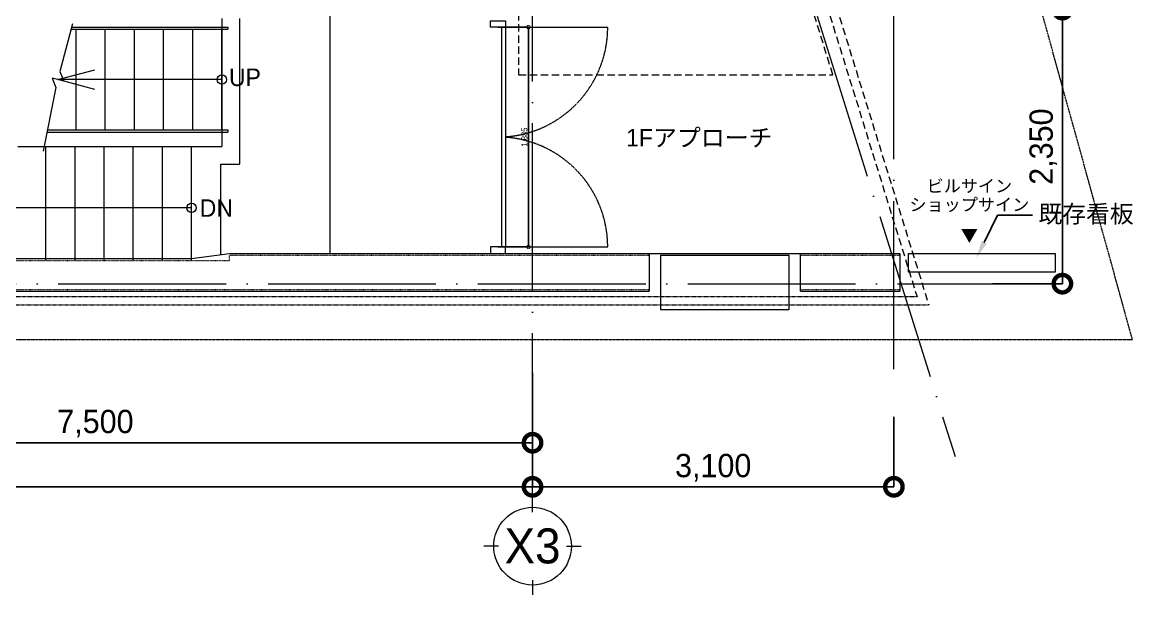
# Model space of a CAD drawing. Header units: millimetres. Extents: x 66582 to 239543, y 3715 to 66615.
# Drawn here: x 81535 to 91071, y 16918 to 21828 of the extents above; entities that cross this region are included whole.
import ezdxf
from ezdxf import colors
from ezdxf.entities.mleader import LeaderData, LeaderLine
from ezdxf.math import Vec2, Vec3

# ---------------------------------------------------------------- set-up
doc = ezdxf.new("R2010")
doc.units = ezdxf.units.MM
for name, pattern in [('ACAD_ISO04W100', [30, 24, -3, 0, -3]), ('CENTER', [10.6, 7, -1.2, 1.2, -1.2]), ('DASHED2', [9.525, 6.35, -3.175]), ('ISO-10 一点短鎖線', [4.699, 3.048, -0.762, 0.127, -0.762]), ('ラインタイプ-11', [2.116537, 1.058463, -1.058075]), ('ラインタイプ-35', [1.058062, 0.352679, -0.705383])]:
    doc.linetypes.add(name, pattern=pattern)
doc.layers.get('Defpoints').update_dxf_attribs({"color": 252})
for name, color, linetype, lineweight in [('1-0通芯', 2, 'ACAD_ISO04W100', 5), ('1-1 躯体', 6, 'Continuous', 18), ('1-16 雑工事', 2, 'Continuous', 13), ('1-18 敷地境界線', 6, 'Continuous', 20), ('1-21 寸法', 3, 'Continuous', 13), ('1-4 金属建具類', 1, 'Continuous', 13), ('2-9 室名', 150, 'Continuous', 13), ('\u3000\u3000', 5, 'Continuous', 13)]:
    doc.layers.add(name, color=color, linetype=linetype, lineweight=lineweight)
doc.styles.add('MSPゴシック', font='MS PGothic.ttf')
doc.dimstyles.new('YS100S', dxfattribs={"dimscale": 100, "dimtxt": 2.5, "dimasz": 3, "dimexe": 0, "dimexo": 0.5, "dimgap": 0.5, "dimtad": 1, "dimdsep": 46, "dimlunit": 6, "dimtxsty": 'MSPゴシック', "dimblk": 'DOTSMALL', "dimcen": 3, "dimclrd": 140, "dimclre": 8, "dimclrt": 256, "dimaunit": 1, "dimazin": 0, "dimtfac": 1, "dimtmove": 2, "dimatfit": 3, "dimldrblk": 'DOTSMALL', "dimfxl": 6, "dimfxlon": 1, "dimtolj": 1, "dimtzin": 0, "dimarcsym": 0})
doc.dimstyles.new('YS20S', dxfattribs={"dimscale": 20, "dimtxt": 2.5, "dimasz": 3, "dimexe": 0, "dimexo": 0, "dimgap": 0.1, "dimtad": 1, "dimdec": 3, "dimdsep": 46, "dimlunit": 6, "dimtxsty": 'MSPゴシック', "dimblk": 'DOTSMALL', "dimcen": -3, "dimclrd": 4, "dimclre": 8, "dimclrt": 256, "dimaunit": 1, "dimazin": 0, "dimtfac": 1, "dimtdec": 3, "dimtmove": 2, "dimatfit": 3, "dimldrblk": 'DOTSMALL', "dimfxl": 6, "dimtolj": 1, "dimtzin": 0, "dimarcsym": 1})

# ---------------------------------------------------------------- blocks, each defined once
blk = doc.blocks.new('_DotSmall')
at = {"color": 0, "linetype": 'ByBlock', "const_width": 0.5}
blk.add_lwpolyline([(-0.0625, 0, 1), (0.0625, 0, 1)], format="xyb", close=True, dxfattribs=at)
blk = doc.blocks.new('*D36')
at = {"layer": '1-21 寸法', "color": 8, "lineweight": -2, "ltscale": 80, "transparency": 16777216}
for p, q in [((78412.7, 18822), (78412.7, 18222)), ((85912.7, 18822), (85912.7, 18222))]:
    blk.add_line(p, q, dxfattribs=at)
at = {"layer": '1-21 寸法', "lineweight": -2, "ltscale": 80, "transparency": 16777216}
blk.add_line((85912.7, 18222), (78412.7, 18222), dxfattribs=at)
at = {"layer": 'Defpoints', "color": 0, "ltscale": 80, "transparency": 16777216}
for p in [(78412.7, 19205.8), (85912.7, 19205.8), (78412.7, 18222)]:
    blk.add_point(p, dxfattribs=at)
at = {"layer": '1-21 寸法', "lineweight": -2, "ltscale": 80, "transparency": 16777216, "xscale": 300, "yscale": 300, "zscale": 300, "rotation": 180}
blk.add_blockref('_DotSmall', (78412.7, 18222), dxfattribs=at)
at = {"layer": '1-21 寸法', "lineweight": -2, "ltscale": 80, "transparency": 16777216, "xscale": 300, "yscale": 300, "zscale": 300}
blk.add_blockref('_DotSmall', (85912.7, 18222), dxfattribs=at)
at = {"layer": '1-21 寸法', "ltscale": 80, "transparency": 16777216, "insert": (82162.7, 18385.7), "char_height": 200, "attachment_point": 5, "style": 'MSPゴシック'}
blk.add_mtext('\\A1;7,500', dxfattribs=at)
blk = doc.blocks.new('*D39')
at = {"layer": '1-21 寸法', "color": 8, "lineweight": -2, "ltscale": 80, "transparency": 16777216}
for p, q in [((89858.2, 21936), (90458.2, 21936)), ((89858.2, 19586), (90458.2, 19586))]:
    blk.add_line(p, q, dxfattribs=at)
at = {"layer": '1-21 寸法', "lineweight": -2, "ltscale": 80, "transparency": 16777216}
blk.add_line((90458.2, 21936), (90458.2, 19586), dxfattribs=at)
at = {"layer": 'Defpoints', "color": 0, "ltscale": 80, "transparency": 16777216}
for p in [(88529.3, 21936), (88044, 19586), (90458.2, 19586)]:
    blk.add_point(p, dxfattribs=at)
at = {"layer": '1-21 寸法', "lineweight": -2, "ltscale": 80, "transparency": 16777216, "xscale": 300, "yscale": 300, "zscale": 300}
for p, rotation in [((90458.2, 21936), 90), ((90458.2, 19586), 270)]:
    blk.add_blockref('_DotSmall', p, dxfattribs=dict(at, rotation=rotation))
at = {"layer": '1-21 寸法', "ltscale": 80, "transparency": 16777216, "insert": (90294.6, 20761), "char_height": 200, "attachment_point": 5, "rotation": 90, "style": 'MSPゴシック'}
blk.add_mtext('\\A1;2,350', dxfattribs=at)
blk = doc.blocks.new('*D40')
at = {"layer": '1-21 寸法', "color": 8, "lineweight": -2, "ltscale": 80, "transparency": 16777216}
for p, q in [((71312.7, 18444.2), (71312.7, 17844.2)), ((85912.7, 18444.2), (85912.7, 17844.2))]:
    blk.add_line(p, q, dxfattribs=at)
at = {"layer": '1-21 寸法', "lineweight": -2, "ltscale": 80, "transparency": 16777216}
blk.add_line((85912.7, 17844.2), (71312.7, 17844.2), dxfattribs=at)
at = {"layer": 'Defpoints', "color": 0, "ltscale": 80, "transparency": 16777216}
for p in [(71312.7, 19526.6), (85912.7, 19205.8), (71312.7, 17844.2)]:
    blk.add_point(p, dxfattribs=at)
at = {"layer": '1-21 寸法', "lineweight": -2, "ltscale": 80, "transparency": 16777216, "xscale": 300, "yscale": 300, "zscale": 300, "rotation": 180}
blk.add_blockref('_DotSmall', (71312.7, 17844.2), dxfattribs=at)
at = {"layer": '1-21 寸法', "lineweight": -2, "ltscale": 80, "transparency": 16777216, "xscale": 300, "yscale": 300, "zscale": 300}
blk.add_blockref('_DotSmall', (85912.7, 17844.2), dxfattribs=at)
at = {"layer": '1-21 寸法', "ltscale": 80, "transparency": 16777216, "insert": (78612.7, 18007.9), "char_height": 200, "attachment_point": 5, "style": 'MSPゴシック'}
blk.add_mtext('\\A1;14,600', dxfattribs=at)
blk = doc.blocks.new('*D41')
at = {"layer": '1-21 寸法', "color": 8, "lineweight": -2, "ltscale": 80, "transparency": 16777216}
for p, q in [((85912.7, 18444.2), (85912.7, 17844.2)), ((89012.7, 18444.2), (89012.7, 17844.2))]:
    blk.add_line(p, q, dxfattribs=at)
at = {"layer": '1-21 寸法', "lineweight": -2, "ltscale": 80, "transparency": 16777216}
blk.add_line((85912.7, 17844.2), (89012.7, 17844.2), dxfattribs=at)
at = {"layer": 'Defpoints', "color": 0, "ltscale": 80, "transparency": 16777216}
for p in [(89012.7, 19526.6), (85912.7, 19205.8), (89012.7, 17844.2)]:
    blk.add_point(p, dxfattribs=at)
at = {"layer": '1-21 寸法', "lineweight": -2, "ltscale": 80, "transparency": 16777216, "xscale": 300, "yscale": 300, "zscale": 300, "rotation": 180}
blk.add_blockref('_DotSmall', (85912.7, 17844.2), dxfattribs=at)
at = {"layer": '1-21 寸法', "lineweight": -2, "ltscale": 80, "transparency": 16777216, "xscale": 300, "yscale": 300, "zscale": 300}
blk.add_blockref('_DotSmall', (89012.7, 17844.2), dxfattribs=at)
at = {"layer": '1-21 寸法', "ltscale": 80, "transparency": 16777216, "insert": (87462.7, 18007.9), "char_height": 200, "attachment_point": 5, "style": 'MSPゴシック'}
blk.add_mtext('\\A1;3,100', dxfattribs=at)
blk = doc.blocks.new('*D29')
at = {"layer": 'Defpoints', "color": 8, "lineweight": -2, "ltscale": 80, "transparency": 16777216}
for p, q in [((85679.5, 21786), (85877.8, 21786)), ((85679.5, 19901), (85877.8, 19901))]:
    blk.add_line(p, q, dxfattribs=at)
at = {"layer": 'Defpoints', "color": 4, "lineweight": -2, "ltscale": 80, "transparency": 16777216}
blk.add_line((85877.8, 21786), (85877.8, 19901), dxfattribs=at)
at = {"layer": 'Defpoints', "color": 0, "ltscale": 80, "transparency": 16777216}
for p in [(85679.5, 21786), (85679.5, 19901), (85877.8, 19901)]:
    blk.add_point(p, dxfattribs=at)
at = {"layer": 'Defpoints', "color": 4, "lineweight": -2, "ltscale": 80, "transparency": 16777216, "xscale": 60, "yscale": 60, "zscale": 60}
for p, rotation in [((85877.8, 21786), 90), ((85877.8, 19901), 270)]:
    blk.add_blockref('_DotSmall', p, dxfattribs=dict(at, rotation=rotation))
at = {"layer": 'Defpoints', "ltscale": 80, "transparency": 16777216, "insert": (85847.4, 20843.5), "char_height": 50, "attachment_point": 5, "rotation": 90, "style": 'MSPゴシック'}
blk.add_mtext('\\A1;1,885', dxfattribs=at)

msp = doc.modelspace()

# ---------------------------------------------------------------- linework, layer by layer
at = {"layer": '1-0通芯', "ltscale": 60, "transparency": 33554687}
for p, q in [((85912.6816, 17720.8376), (85912.6816, 31330.4216)), ((85912.6816, 17720.8376), (85912.6816, 31330.4216)), ((85660.6802, 30468.9635), (89537.8733, 18104.9336)), ((85660.6802, 30468.9635), (89537.8733, 18104.9336)), ((89012.6816, 18853.8894), (89012.6816, 30383.3472)), ((89012.6816, 18853.8894), (89012.6816, 30383.3472)), ((69243.0049, 19585.9572), (90458.2195, 19585.9572)), ((69243.0049, 19585.9572), (90458.2195, 19585.9572))]:
    msp.add_line(p, q, dxfattribs=at)
at = {"layer": '1-1 躯体', "linetype": 'DASHED2', "ltscale": 10, "transparency": 33554687}
for p, q in [((86093.1654, 29785.9572), (89311.6064, 19403.8894)), ((86037.8943, 29710.9572), (89211.3853, 19473.8894))]:
    msp.add_line(p, q, dxfattribs=at)
at = {"layer": '1-1 躯体', "color": 253, "true_color": 0xaaaaaa}
msp.add_line((84172.6816, 23545.9572), (84172.6816, 19845.9572), dxfattribs=at)
at = {"layer": '1-1 躯体'}
for p, q in [((83247.6816, 21860.9572), (83247.6816, 20760.9572)), ((83397.6816, 21860.9572), (83397.6816, 20610.9572)), ((81497.6816, 20760.9572), (83247.6816, 20760.9572)), ((82987.6816, 19785.9572), (82987.6816, 20760.9572)), ((83237.6816, 19835.5726), (83237.6816, 20610.9572)), ((83237.6816, 20610.9572), (83397.6816, 20610.9572)), ((82987.6816, 19800.9572), (83312.6816, 19845.9572)), ((83312.6816, 19845.9572), (86912.6816, 19845.9572)), ((86912.6816, 19845.9572), (88212.6816, 19845.9572)), ((88212.6816, 19845.9572), (89062.6816, 19845.9572)), ((81361.7482, 19800.9572), (82987.6816, 19800.9572)), ((81361.7482, 19520.9572), (86912.6816, 19520.9572)), ((88212.6816, 19520.9572), (89062.6816, 19520.9572))]:
    msp.add_line(p, q, dxfattribs=at)
at = {"layer": '1-1 躯体', "linetype": 'Continuous', "transparency": 33554687}
for p, q in [((83247.6816, 21335.9572), (81840.6678, 21335.9572)), ((82987.6816, 20236.3894), (79179.7924, 20236.3894)), ((86912.6816, 19845.9572), (86912.6816, 19520.9572)), ((88212.6816, 19520.9572), (88212.6816, 19845.9572)), ((89062.6816, 19845.9572), (89062.6816, 19520.9572))]:
    msp.add_line(p, q, dxfattribs=at)
at = {"layer": '1-1 躯体', "linetype": 'ラインタイプ-35'}
for p, q in [((81361.7482, 19785.9572), (83312.6816, 19785.9572)), ((83312.6816, 19785.9572), (83312.6816, 19830.9572)), ((83312.6816, 19830.9572), (86912.6816, 19830.9572)), ((88212.6816, 19830.9572), (89062.6816, 19830.9572)), ((81361.7482, 19535.9572), (86912.6816, 19535.9572)), ((88212.6816, 19535.9572), (89062.6816, 19535.9572))]:
    msp.add_line(p, q, dxfattribs=at)
at = {"layer": '1-1 躯体', "linetype": 'ラインタイプ-11', "transparency": 33554687}
for p, q in [((89211.3853, 19473.8894), (78106.8545, 19473.8894)), ((78106.8545, 19403.8894), (89311.6064, 19403.8894))]:
    msp.add_line(p, q, dxfattribs=at)
at = {"layer": '1-1 躯体', "linetype": 'DASHED2', "ltscale": 10, "transparency": 33554687}
msp.add_lwpolyline([(85793.2195, 21905.9572), (85793.2195, 21375.4233), (88489.3556, 21375.4233), (85936.3265, 29616.4389)], dxfattribs=at)
at = {"layer": '1-1 躯体', "linetype": 'Continuous', "transparency": 33554687, "flags": 128}
for points in [[(81967.5334, 21814.5445), (81858.8526, 21404.5572), (81890.9452, 21322.3398), (81790.3904, 21349.5746), (81822.4831, 21267.3572), (81713.8023, 20722.3699)], [(82158.1678, 21250.8833), (81840.6678, 21335.9572), (82158.1678, 21421.0311)]]:
    msp.add_lwpolyline(points, dxfattribs=at)
at = {"layer": '1-1 躯体'}
msp.add_lwpolyline([(89137.6793, 19845.9572), (90397.6793, 19845.9572), (90397.6793, 19683.4572), (89137.6793, 19683.4572)], close=True, dxfattribs=at)
at = {"layer": '1-1 躯体', "flags": 128}
msp.add_lwpolyline([(87012.6816, 19830.4233), (88112.6816, 19830.4233), (88112.6816, 19360.9572), (87012.6816, 19360.9572)], close=True, dxfattribs=at)
at = {"layer": '1-1 躯体', "linetype": 'Continuous', "transparency": 33554687}
for centre in [(83247.6816, 21335.9572), (82987.6816, 20236.3894)]:
    msp.add_circle(centre, 39.9976, dxfattribs=at)
at = {"layer": '1-16 雑工事', "ltscale": 80}
for p, q in [((81737.6816, 19785.9572), (81737.6816, 20760.9572)), ((81987.6816, 19785.9572), (81987.6816, 20760.9572)), ((82237.6816, 19785.9572), (82237.6816, 20760.9572)), ((82487.6816, 19785.9572), (82487.6816, 20760.9572)), ((82737.6816, 19785.9572), (82737.6816, 20760.9572))]:
    msp.add_line(p, q, dxfattribs=at)
at = {"layer": '1-18 敷地境界線', "linetype": 'CENTER'}
msp.add_lwpolyline([(70777.2426, 30245.8759), (70814.2727, 19106.1739), (91059.5492, 19106.1739), (88019.4746, 30083.1335)], close=True, dxfattribs=at)
at = {"layer": '1-4 金属建具類', "linetype": 'ISO-10 一点短鎖線'}
for p, q in [((85615.1816, 21785.9572), (86557.6816, 21785.9572)), ((85615.1816, 19900.9572), (86557.6816, 19900.9572))]:
    msp.add_line(p, q, dxfattribs=at)
at = {"layer": '1-4 金属建具類'}
for points in [[(85550.8423, 21840.9572), (85679.521, 21840.9572), (85679.521, 21785.9572), (85550.8423, 21785.9572)], [(85550.8423, 19845.9572), (85679.521, 19845.9572), (85679.521, 19900.9572), (85550.8423, 19900.9572)]]:
    msp.add_lwpolyline(points, close=True, dxfattribs=at)
at = {"layer": '1-4 金属建具類', "flags": 128}
msp.add_lwpolyline([(85649.521, 21785.9572), (85679.521, 21785.9572), (85679.521, 19900.9572), (85649.521, 19900.9572)], close=True, dxfattribs=at)
at = {"layer": '1-4 金属建具類', "linetype": 'ISO-10 一点短鎖線'}
for centre, start, end in [((85615.1816, 21785.9572), 273.91431578, 0), ((85615.1816, 19900.9572), 0, 86.08568422)]:
    msp.add_arc(centre, 942.5, start, end, dxfattribs=at)
at = {"layer": '2-9 室名', "ltscale": 80}
for p, q in [((85912.6816, 17626.793), (85912.6816, 17751.788)), ((85621.0266, 17335.138), (85496.0316, 17335.138)), ((86204.3366, 17335.138), (86329.3316, 17335.138)), ((85912.6816, 17043.483), (85912.6816, 16918.488))]:
    msp.add_line(p, q, dxfattribs=at)
msp.add_circle((85912.6816, 17335.138), 333.32, dxfattribs=at)
at = {"layer": '\u3000\u3000'}
for p, q in [((81954.9188, 21766.9572), (83297.6816, 21766.9572)), ((81959.9554, 21785.9572), (83297.6816, 21785.9572)), ((81997.6816, 20904.9572), (81997.6816, 21766.9572)), ((82247.6816, 20904.9572), (82247.6816, 21766.9572)), ((82497.6816, 20904.9572), (82497.6816, 21766.9572)), ((82747.6816, 20904.9572), (82747.6816, 21766.9572)), ((82997.6816, 20904.9572), (82997.6816, 21766.9572)), ((83247.6816, 20904.9572), (83247.6816, 21766.9572)), ((83297.6816, 21785.9572), (83297.6816, 21766.9572)), ((81746.4247, 20885.9572), (83297.6816, 20885.9572)), ((81750.2137, 20904.9572), (83297.6816, 20904.9572)), ((83297.6816, 20904.9572), (83297.6816, 20885.9572))]:
    msp.add_line(p, q, dxfattribs=at)

# ---------------------------------------------------------------- texts
at = {"layer": '2-9 室名', "ltscale": 80, "style": 'MSPゴシック'}
for s, insert, char_height, attachment_point, line_spacing_factor in [('UP', (83445.5023, 21431.0345), 150.48177, 2, 0.999868), ('1Fアプローチ', (87343.842, 20913.2464), 150.48177, 2, 0.999868), ('DN', (83199.6624, 20309.6619), 150.48177, 2, 0.999868), ('X3', (85912.6816, 17335.138), 300, 5, 0.25)]:
    msp.add_mtext(s, dxfattribs=dict(at, insert=insert, char_height=char_height, attachment_point=attachment_point, line_spacing_factor=line_spacing_factor))
at = {"layer": '2-9 室名', "transparency": 33554687, "char_height": 107.67072, "attachment_point": 2, "line_spacing_factor": 1.184259, "style": 'MSPゴシック'}
for s, insert in [('ビルサイン', (89660.3699, 20477.517)), ('ショップサイン', (89660.3699, 20317.517))]:
    msp.add_mtext(s, dxfattribs=dict(at, insert=insert))
at = {"layer": '2-9 室名', "transparency": 33554687, "insert": (89660.3699, 19948.894), "char_height": 107.6707, "attachment_point": 2, "rotation": 180, "line_spacing_factor": 1.184259, "style": 'MSPゴシック'}
msp.add_mtext('▲', dxfattribs=at)

# ---------------------------------------------------------------- dimensions: what is measured, and where the dimension line sits
at = {"layer": '1-21 寸法', "ltscale": 80}
dim = msp.add_linear_dim(base=(90458.2195, 19585.9572), p1=(88529.31, 21935.9572), p2=(88043.9715, 19585.9572), angle=270, dimstyle='YS100S', override={"dimtxt": 2, "dimpost": '\\X', "dimclrd": 256}, dxfattribs=at)
dim.commit()
dim.dimension.update_dxf_attribs({"geometry": '*D39', "text_midpoint": (90294.5832, 20760.9572)})
for base, p2, picture, middle in [((71312.6816, 17844.2173), (71312.6816, 19526.6491), '*D40', (78612.6816, 18007.8537)), ((89012.6816, 17844.2173), (89012.6816, 19526.6491), '*D41', (87462.6816, 18007.8537)), ((78412.6816, 18222.0368), (78412.6816, 19205.7632), '*D36', (82162.6816, 18385.6732))]:
    dim = msp.add_linear_dim(base=base, p1=(85912.6816, 19205.7632), p2=p2, dimstyle='YS100S', override={"dimtxt": 2, "dimpost": '\\X', "dimclrd": 256}, dxfattribs=at)
    dim.commit()
    dim.dimension.update_dxf_attribs({"geometry": picture, "text_midpoint": middle})
at = {"layer": 'Defpoints', "ltscale": 80}
dim = msp.add_linear_dim(base=(85877.781, 19900.9572), p1=(85679.521, 21785.9572), p2=(85679.521, 19900.9572), angle=270, dimstyle='YS20S', override={"dimpost": '\\X'}, dxfattribs=at)
dim.commit()
dim.dimension.update_dxf_attribs({"geometry": '*D29', "text_midpoint": (85847.3719, 20843.4572)})

# ---------------------------------------------------------------- leaders
at = {"layer": '2-9 室名', "ltscale": 80}
ml = msp.add_multileader_mtext('Standard', dxfattribs=at)
ml.set_content('既存看板', color=256, style='MSPゴシック')
ml.set_leader_properties()
ml.build(insert=Vec2(0, 0))
ml.multileader.update_dxf_attribs({"arrow_head_size": 150})
ctx = ml.context
ctx.base_point, ctx.char_height, ctx.arrow_head_size, ctx.landing_gap_size, ctx.plane_origin = Vec3(90202.0995, 20173.953), 150, 150, 50, Vec3(88500.2928, 23875.3885)
notes = []
notes.append((ctx, [(0, (1, 1, 0), (89902.5928, 20173.953), (1, 0), 299.5066, [(0, [(89720.2382, 19805.557)], 0, [])])]))
ctx.mtext.insert, ctx.mtext.flow_direction = Vec3(90252.0995, 20259.153), 5
for ctx, leaders in notes:
    for number, flags, end, landing, length, lines in leaders:
        leader = LeaderData()
        leader.index, (leader.has_last_leader_line, leader.has_dogleg_vector, leader.attachment_direction) = number, flags
        leader.last_leader_point, leader.dogleg_vector, leader.dogleg_length = Vec3(end), Vec3(landing), length
        for number, points, colour, breaks in lines:
            line = LeaderLine()
            line.index, line.vertices, line.color, line.breaks = number, Vec3.list(points), colors.encode_raw_color(colour), breaks
            leader.lines.append(line)
        ctx.leaders.append(leader)

doc.saveas('drawing.dxf')
